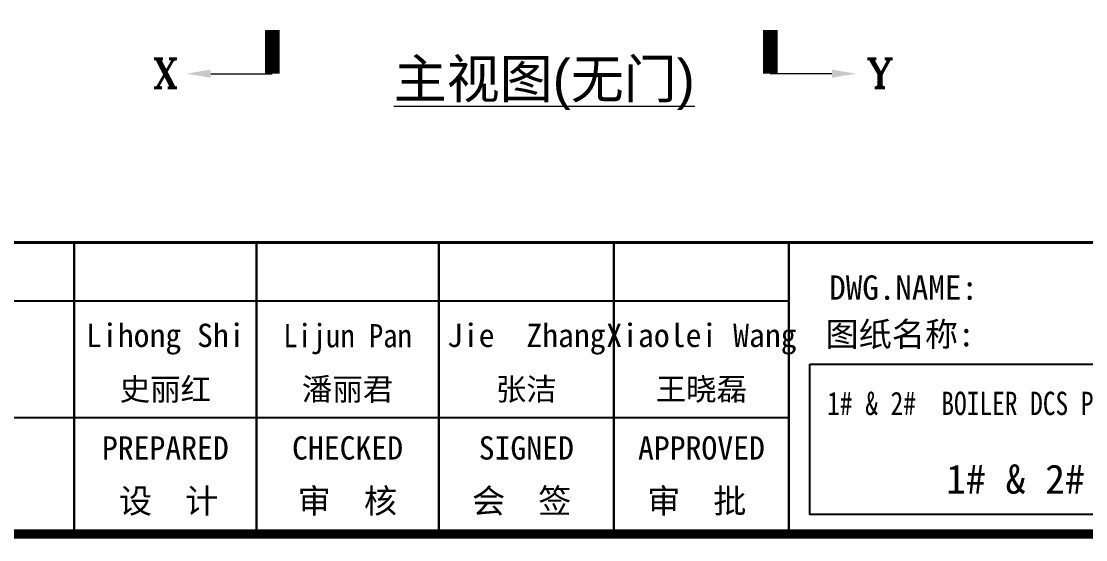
# Model space of a CAD drawing. Extents: x 81444 to 119867, y -54538 to -28747.
# Drawn here: x 87040 to 88136, y -50050 to -49516 of the extents above; entities that cross this region are included whole.
import ezdxf
from ezdxf.enums import TextEntityAlignment as Align

# ---------------------------------------------------------------- set-up
doc = ezdxf.new("R2010")
doc.units = 0
doc.header["$LTSCALE"] = 100
doc.header["$MEASUREMENT"] = 0
for name, color, linetype in [('LOOP', 5, 'Continuous'), ('t', 1, 'Continuous'), ('TEXT', 7, 'Continuous')]:
    doc.layers.add(name, color=color, linetype=linetype)
doc.styles.add('HZ', font='arial.ttf', dxfattribs={"width": 0.7})
doc.styles.add('ROMANT', font='romant.shx')
doc.styles.get("Standard").update_dxf_attribs({"font": ''})
doc.styles.get('Standard').set_extended_font_data('SimSun')

# ---------------------------------------------------------------- blocks, each defined once
blk = doc.blocks.new('图框')
at = {"color": 7}
for p, q in [((0, -2911.6), (1340.2, -2911.6)), ((0, -3031.6), (1340.2, -3031.6))]:
    blk.add_line(p, q, dxfattribs=at)
at = {"color": 7, "const_width": 3}
blk.add_lwpolyline([(4115.6, -2851.6), (0, -2851.6)], dxfattribs=at)
at = {"layer": 't', "color": 7, "const_width": 9.62}
blk.add_lwpolyline([(4115.6, -3151.6), (4115.6, 0), (0, 0), (0, -3151.6)], close=True, dxfattribs=at)
at = {"layer": 't', "color": 7, "const_width": 2.4}
for points in [[(604.4, -2852.8), (604.4, -3156.4)], [(792, -2852.8), (792, -3156.4)], [(979.6, -2852.8), (979.6, -3156.4)], [(1159.9, -2852.8), (1159.9, -3156.4)], [(1340.2, -2852.8), (1340.2, -3156.4)]]:
    blk.add_lwpolyline(points, dxfattribs=at)
at = {"color": 7, "flags": 8}
for tag, p, height in [('DWG.NAME:', (1381.6, -2910.4), 25), ('PROJECTNAME:', (3125.5, -2912.8), 24), ('PROJECTNAME：', (3339.1, -2913.1), 25), ('DWG.NO.:', (3128.2, -3030.4), 24), ('图纸编号', (3315.4, -3052.4), 24), ('FILENO.:', (3128.7, -3106.1), 24), ('文档号', (3317.7, -3124.1), 24)]:
    blk.add_attdef(tag, p, '', height=height, dxfattribs=at)
for tag, p in [('图纸名称:', (1377.8, -2965.9)), ('项目名称：', (3121.6, -2984.3)), ('项目名称：', (3325, -2984.3))]:
    blk.add_attdef(tag, text='', height=25, dxfattribs=at).set_placement(p, align=Align.BOTTOM_LEFT)
for tag, height, p in [('RENLIU', 24, (698.2, -2950.4)), ('SHUFENWANG', 24, (885.8, -2950.4)), ('FANGHOU', 24, (1069.7, -2950.4)), ('DANDANLI', 24, (1250, -2950.4)), ('A', 23, (59.9, -2974.9)), ('设计时间', 23, (213.9, -2974.9)), ('刘仁', 23, (698.2, -3002.2)), ('王姝芬', 23, (885.8, -3002.2)), ('侯方', 23, (1069.7, -3002.2)), ('李丹丹', 23, (1250, -3002.2)), ('#10STATIONONTROLCABINETCOVER', 30, (1777.9, -3017.2)), ('PAGEXOFX', 24, (3953.7, -3039.1)), ('REV.', 24, (59.4, -3063)), ('DATE', 24, (208.9, -3063)), ('DESCRIPTION', 24, (451.7, -3063)), ('PREPARED', 24, (698.2, -3063)), ('CHECKED', 24, (885.8, -3063)), ('SIGNED', 24, (1069.7, -3063)), ('APPROVED', 24, (1250, -3063)), ('图纸名称', 30, (1777.9, -3094.7)), ('第几页共几页', 24, (3953.7, -3114.1))]:
    blk.add_attdef(tag, text='', height=height, dxfattribs=at).set_placement(p, align=Align.MIDDLE)
at = {"color": 7, "width": 0.8, "flags": 8}
blk.add_attdef('HANGZHOUHOLLYSYSAUTOMATIONCO.,LTD.', text='', height=24, dxfattribs=at).set_placement((2770.1, -3045.7), align=Align.MIDDLE)
at = {"layer": 't', "color": 7}
for s, p in [('审  核', (885.6, -3117.6)), ('审  批', (1245.3, -3117.6)), ('设  计', (701.5, -3117.6)), ('会  签', (1065, -3117.6))]:
    blk.add_text(s, height=25, dxfattribs=at).set_placement(p, align=Align.MIDDLE_CENTER)

msp = doc.modelspace()

# ---------------------------------------------------------------- linework, layer by layer
at = {"color": 1}
msp.add_lwpolyline([(87851.7, -49868.9), (88704.2, -49868.9), (88704.2, -50023.8), (87851.7, -50023.8)], close=True, dxfattribs=at)
at = {"layer": 'LOOP', "color": 5, "lineweight": 0}
for p, q in [((87234.8, -49569.7), (87298.2, -49569.7)), ((87874.3, -49569.7), (87810.9, -49569.7))]:
    msp.add_line(p, q, dxfattribs=at)
at = {"layer": 'LOOP', "color": 5, "lineweight": 0, "const_width": 15}
for points in [[(87298.2, -49569.7), (87298.2, -49524.6)], [(87810.9, -49569.7), (87810.9, -49524.6)]]:
    msp.add_lwpolyline(points, dxfattribs=at)
at = {"layer": 'LOOP', "color": 5, "lineweight": 0}
for points in [[(87234.8, -49565.5), (87209.8, -49569.7), (87234.8, -49573.9)], [(87874.3, -49565.5), (87899.3, -49569.7), (87874.3, -49573.9)]]:
    msp.add_solid(points, dxfattribs=at)

# ---------------------------------------------------------------- block references
at = {"color": 1}
ref = msp.add_blockref('图框', (86489.9, -46892.1), dxfattribs=at)
ref.add_attrib('图纸名称', '1# & 2# 锅炉DCS电源柜布置图', dxfattribs={"color": 7, "height": 30, "flags": 8}).set_placement((88267.8, -49986.8), align=Align.MIDDLE)
ref.add_attrib('刘仁', '史丽红', dxfattribs={"color": 7, "height": 23, "flags": 8}).set_placement((87188.1, -49894.3), align=Align.MIDDLE)
ref.add_attrib('王姝芬', '潘丽君', dxfattribs={"color": 7, "height": 23, "flags": 8}).set_placement((87375.7, -49894.3), align=Align.MIDDLE)
ref.add_attrib('侯方', '张洁', dxfattribs={"color": 7, "height": 23, "flags": 8}).set_placement((87559.7, -49894.3), align=Align.MIDDLE)
ref.add_attrib('李丹丹', '王晓磊', dxfattribs={"color": 7, "height": 23, "flags": 8}).set_placement((87740, -49894.3), align=Align.MIDDLE)
ref.add_attrib('PREPARE', 'PREPARED', dxfattribs={"color": 7, "height": 24, "flags": 8}).set_placement((87188.1, -49955.2), align=Align.MIDDLE)
ref.add_attrib('VERIFY', 'CHECKED', dxfattribs={"color": 7, "height": 24, "flags": 8}).set_placement((87375.7, -49955.2), align=Align.MIDDLE)
ref.add_attrib('SIGN', 'SIGNED', dxfattribs={"color": 7, "height": 24, "flags": 8}).set_placement((87559.7, -49955.2), align=Align.MIDDLE)
ref.add_attrib('APPROVER', 'APPROVED', dxfattribs={"color": 7, "height": 24, "flags": 8}).set_placement((87740, -49955.2), align=Align.MIDDLE)
ref.add_attrib('RENLIU', 'Lihong Shi', dxfattribs={"color": 7, "height": 24, "flags": 8}).set_placement((87188.1, -49842.5), align=Align.MIDDLE)
ref.add_attrib('SHUFENWANG', 'Lijun Pan', dxfattribs={"color": 7, "height": 24, "width": 0.9, "flags": 8}).set_placement((87375.7, -49842.5), align=Align.MIDDLE)
ref.add_attrib('FANGHOU', 'Jie  Zhang', dxfattribs={"color": 7, "height": 24, "flags": 8}).set_placement((87559.7, -49842.5), align=Align.MIDDLE)
ref.add_attrib('DANDANLI', 'Xiaolei Wang', dxfattribs={"color": 7, "height": 24, "flags": 8}).set_placement((87740, -49842.5), align=Align.MIDDLE)
ref.add_attrib('DWG.NAME:', 'DWG.NAME:', (87871.6, -49802.5), dxfattribs={"color": 7, "height": 25, "flags": 8})
ref.add_attrib('#10STATIONONTROLCABINETCOVER', '1# & 2#  BOILER DCS POWER DISTRIBUTION CABINET LAYOUT DIAGRAM', dxfattribs={"color": 7, "height": 24, "width": 0.8, "flags": 8}).set_placement((88267.8, -49909.3), align=Align.MIDDLE)
ref.add_attrib('图纸名称:', '图纸名称:', dxfattribs={"color": 7, "height": 25, "flags": 8}).set_placement((87867.8, -49858), align=Align.BOTTOM_LEFT)

# ---------------------------------------------------------------- texts
at = {"layer": 'TEXT', "color": 7, "lineweight": 0, "style": 'HZ'}
msp.add_text('%%U主视图(无门)', height=40, dxfattribs=at).set_placement((87578.2, -49595), align=Align.CENTER)
at = {"layer": 'TEXT', "color": 5, "lineweight": 0, "style": 'ROMANT'}
for s, p in [('X', (87188.2, -49584.4)), ('Y', (87923.8, -49584.4))]:
    msp.add_text(s, height=30, dxfattribs=at).set_placement(p, align=Align.CENTER)

doc.saveas('drawing.dxf')
